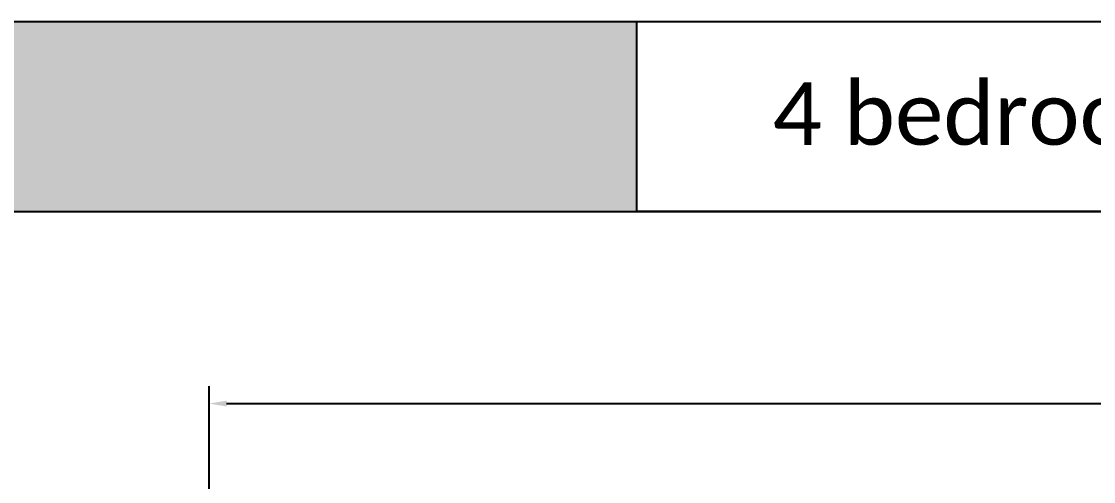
# Model space of a CAD drawing. Header units: feet. Extents: x 36275 to 37218, y -947 to -334.
# Drawn here: x 36484.9 to 36670.2, y -413.8 to -334.2 of the extents above; entities that cross this region are included whole.
import ezdxf

# ---------------------------------------------------------------- set-up
doc = ezdxf.new("R2010")
doc.units = ezdxf.units.FT
doc.header["$MEASUREMENT"] = 0
doc.header["$PDMODE"] = 35
doc.layers.add('hatch', color=252, linetype='Continuous')
doc.layers.add('PinCAD.com', color=7, linetype='Continuous')
doc.styles.add('iso', font='iso.shx')
doc.styles.add('plan', font='trebuc.ttf')
doc.dimstyles.new('WORKING', dxfattribs={"dimtxt": 6, "dimasz": 3, "dimexe": 3, "dimexo": 4, "dimgap": 1, "dimtad": 0, "dimdec": 3, "dimzin": 3, "dimdsep": 46, "dimlunit": 4, "dimtxsty": 'plan', "dimcen": 0.09, "dimclrd": 256, "dimclre": 256, "dimclrt": 7, "dimadec": 0, "dimazin": 0, "dimtfac": 1, "dimtdec": 3, "dimtmove": 1, "dimatfit": 3, "dimfxl": 12, "dimtolj": 1, "dimtzin": 0, "dimlwd": -1, "dimlwe": -1, "dimarcsym": 0})

# ---------------------------------------------------------------- blocks, each defined once
blk = doc.blocks.new('*D8')
at = {"layer": 'Defpoints', "color": 0, "lineweight": 0, "transparency": 16777216}
for p in [(36925.31314333927, -400.2845081454798), (36517.31314333927, -453.5753248443623), (36925.31314333927, -453.5753248443623)]:
    blk.add_point(p, dxfattribs=at)
at = {"layer": 'hatch', "transparency": 16777216}
for p, q in [((36517.31314333927, -449.5753248443623), (36517.31314333927, -397.2845081454798)), ((36925.31314333927, -449.5753248443623), (36925.31314333927, -397.2845081454798)), ((36520.31314333927, -400.2845081454798), (36710.66061808675, -400.2845081454798)), ((36922.31314333927, -400.2845081454798), (36731.96566859179, -400.2845081454798))]:
    blk.add_line(p, q, dxfattribs=at)
at = {"layer": 'hatch', "lineweight": 0, "transparency": 16777216}
for points in [[(36520.31314333927, -399.7845081454798), (36520.31314333927, -400.7845081454798), (36517.31314333927, -400.2845081454798)], [(36922.31314333927, -399.7845081454798), (36922.31314333927, -400.7845081454798), (36925.31314333927, -400.2845081454798)]]:
    blk.add_solid(points, dxfattribs=at)
at = {"layer": 'hatch', "color": 7, "lineweight": 0, "transparency": 16777216, "insert": (36721.31314333927, -400.2845081454798), "char_height": 6, "attachment_point": 5, "style": 'plan'}
blk.add_mtext('\\A1;34\'-0"', dxfattribs=at)

msp = doc.modelspace()

# ---------------------------------------------------------------- hatches: boundary and pattern name
at = {"layer": 'PinCAD.com'}
h = msp.add_hatch(color=8, dxfattribs=at)
h.dxf.hatch_style = 1
h.paths.add_polyline_path([(37185.64769307408, -367.0631018517267), (37185.64769307408, -914.0938615823969), (36848.04717920101, -914.0938615823969), (36848.04717920101, -946.9454245496473), (37218.49925604133, -946.9454245496474), (37218.49925604133, -334.2115388844763), (36917.71697500041, -334.2115388844763), (36917.71697500041, -367.0631018517267)])
h.paths.add_polyline_path([(36591.25322603569, -367.0631018517267), (36591.25322603569, -334.2115388844763), (36274.56039979382, -334.2115388844763), (36274.56039979382, -946.9454245496472), (36637.7119271899, -946.9454245496473), (36637.7119271899, -914.0938615823969), (36307.41196276107, -914.0938615823969), (36307.41196276107, -367.0631018517267)])

# ---------------------------------------------------------------- linework, layer by layer
for points in [[(36274.56039979382, -334.2115388844763), (37218.49925604133, -334.2115388844763), (37218.49925604133, -946.9454245496473), (36274.56039979382, -946.9454245496473)], [(36591.25322603569, -334.2115388844763), (36917.71697500041, -334.2115388844763), (36917.71697500041, -367.0631018517267), (36591.25322603569, -367.0631018517267)], [(36307.41196276107, -367.0631018517267), (37185.64769307408, -367.0631018517267), (37185.64769307408, -914.0938615823969), (36307.41196276107, -914.0938615823969)]]:
    msp.add_lwpolyline(points, close=True, dxfattribs=at)

# ---------------------------------------------------------------- texts
at = {"layer": 'PinCAD.com', "linetype": 'Continuous', "insert": (36614.71900515356, -344.7683009121412), "char_height": 11.76013143001176, "attachment_point": 1, "style": 'iso'}
msp.add_mtext_dynamic_manual_height_columns('{\\fCalibri|b0|i0|c0|p34;\\H0.91667x;\\C0;4 bedroom house plans pdf free download}', width=362.2231059387407, gutter_width=58.8006571500588, heights=[0], dxfattribs=at)

# ---------------------------------------------------------------- dimensions: what is measured, and where the dimension line sits
at = {"layer": 'hatch', "lineweight": 0}
dim = msp.add_linear_dim(base=(36925.31314333927, -400.2845081454798), p1=(36517.31314333927, -453.5753248443623), p2=(36925.31314333927, -453.5753248443623), dimstyle='WORKING', dxfattribs=at)
dim.commit()
dim.dimension.update_dxf_attribs({"geometry": '*D8', "text_midpoint": (36721.31314333927, -400.2845081454798)})

doc.saveas('drawing.dxf')
